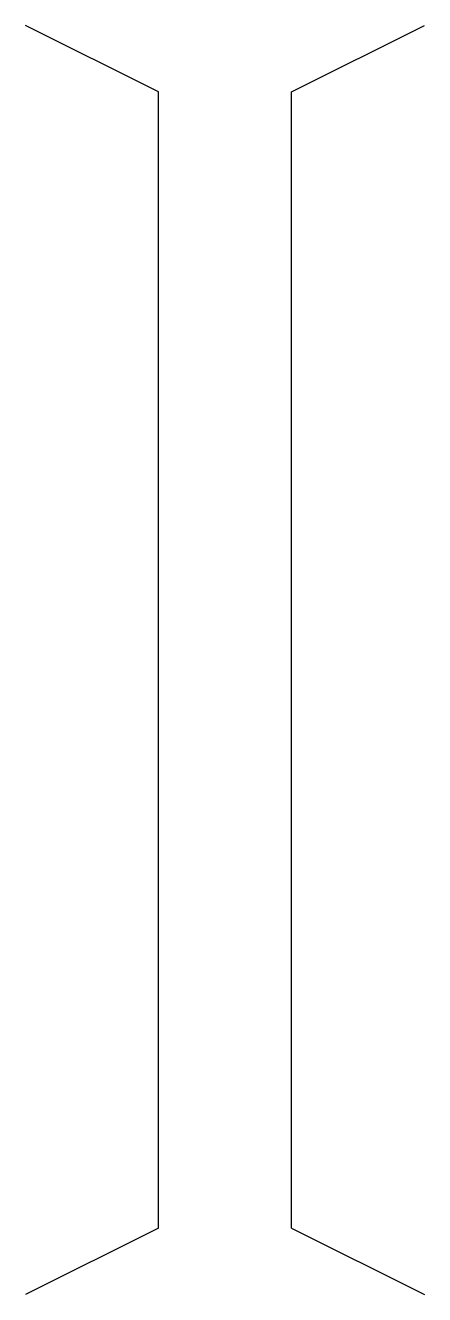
# Model space of a CAD drawing. Extents: x -0.6 to 0.6, y -1.91 to 1.91.
import ezdxf

# ---------------------------------------------------------------- set-up
doc = ezdxf.new("R2010")
doc.units = 0
doc.layers.get('0').update_dxf_attribs({"linetype": 'CONTINUOUS'})

msp = doc.modelspace()

# ---------------------------------------------------------------- linework, layer by layer
at = {"color": 0}
for p, q in [((-0.2, 1.7079), (-0.6, 1.9079)), ((0.2, 1.7079), (0.6, 1.9079)), ((-0.2, -1.7079), (-0.2, 1.7079)), ((0.2, -1.7079), (0.2, 1.7079)), ((-0.2, -1.7079), (-0.6, -1.9079)), ((0.2, -1.7079), (0.6, -1.9079))]:
    msp.add_line(p, q, dxfattribs=at)

doc.saveas('drawing.dxf')
